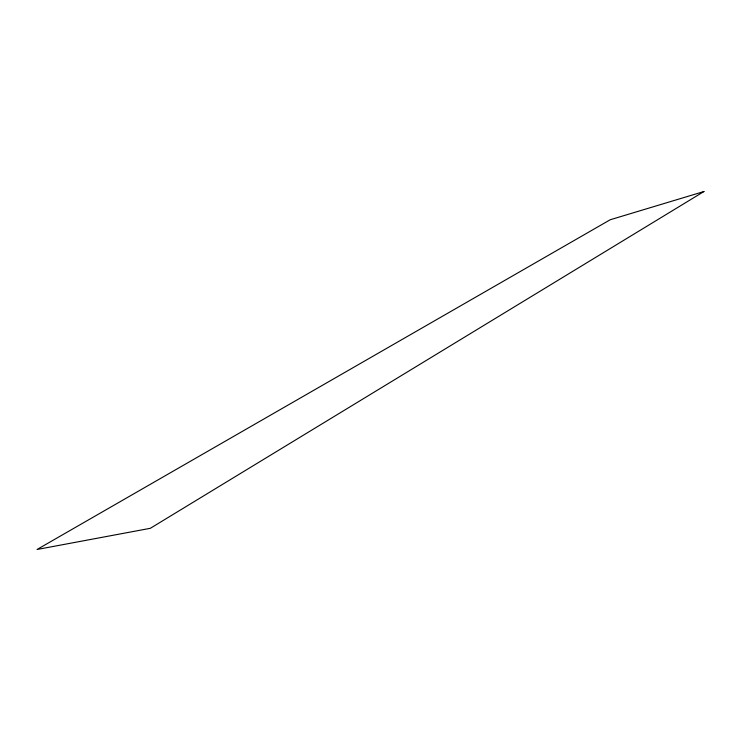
<?xml version="1.0" encoding="UTF-8"?>
<svg xmlns="http://www.w3.org/2000/svg" width="741" height="741" viewBox="0 0 741 741"><rect width="100%" height="100%" fill="white"/><g stroke="black" fill="none" stroke-linecap="round" stroke-linejoin="round"><path stroke-width="1.11" d="M703.95 191.521L150.321 528.314L37.05 549.479L610.213 219.753L703.95 191.521"/></g></svg>
